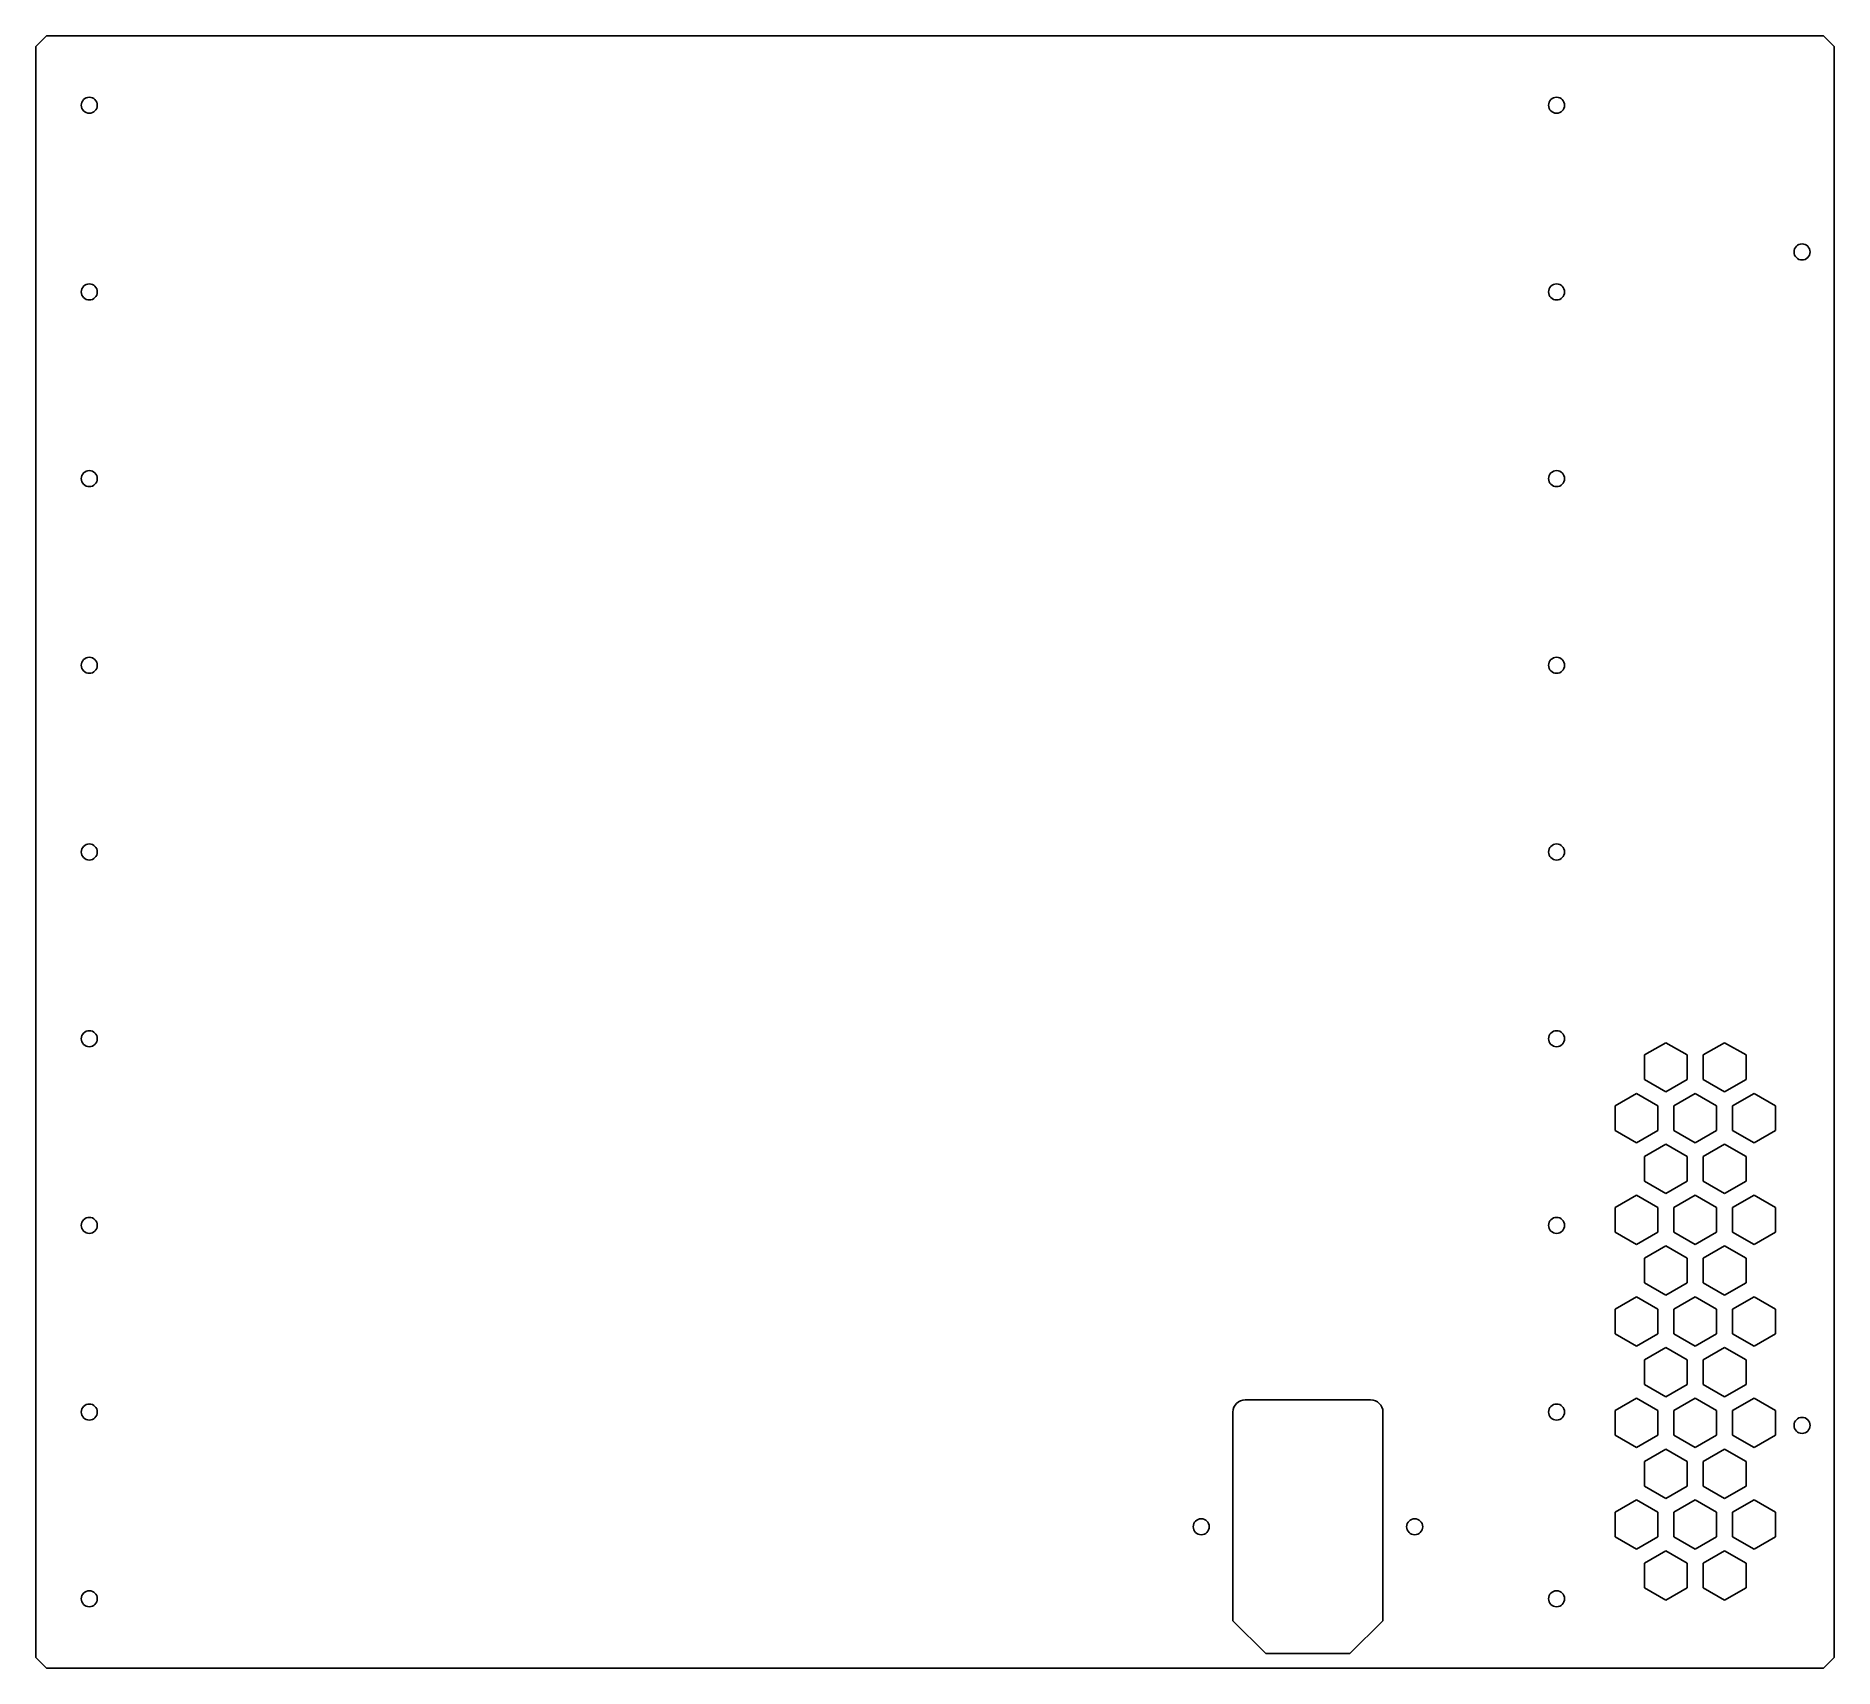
# Model space of a CAD drawing. Header units: millimetres. Extents: x -148 to 190, y -153 to 153.
import ezdxf

# ---------------------------------------------------------------- set-up
doc = ezdxf.new("R2010")
doc.units = ezdxf.units.MM

msp = doc.modelspace()

# ---------------------------------------------------------------- linework, layer by layer
at = {"color": 7, "linetype": 'Continuous', "lineweight": 25}
for p, q in [((-145.5, 153), (-147.5, 151)), ((187.5, 153), (-145.5, 153)), ((189.5, 151), (187.5, 153)), ((-147.5, 151), (-147.5, -151)), ((189.5, -151), (189.5, 151)), ((154, -38.06), (158, -35.75)), ((158, -35.75), (162, -38.06)), ((165, -38.06), (169, -35.75)), ((169, -35.75), (173, -38.06)), ((154, -42.68), (154, -38.06)), ((162, -38.06), (162, -42.68)), ((165, -42.68), (165, -38.06)), ((173, -38.06), (173, -42.68)), ((158, -44.99), (154, -42.68)), ((162, -42.68), (158, -44.99)), ((169, -44.99), (165, -42.68)), ((173, -42.68), (169, -44.99)), ((148.5, -47.59), (152.5, -45.28)), ((152.5, -45.28), (156.5, -47.59)), ((159.5, -47.59), (163.5, -45.28)), ((163.5, -45.28), (167.5, -47.59)), ((170.5, -47.59), (174.5, -45.28)), ((174.5, -45.28), (178.5, -47.59)), ((148.5, -52.2), (148.5, -47.59)), ((156.5, -47.59), (156.5, -52.2)), ((159.5, -52.2), (159.5, -47.59)), ((167.5, -47.59), (167.5, -52.2)), ((170.5, -52.2), (170.5, -47.59)), ((178.5, -47.59), (178.5, -52.2)), ((152.5, -54.51), (148.5, -52.2)), ((156.5, -52.2), (152.5, -54.51)), ((163.5, -54.51), (159.5, -52.2)), ((167.5, -52.2), (163.5, -54.51)), ((174.5, -54.51), (170.5, -52.2)), ((178.5, -52.2), (174.5, -54.51)), ((154, -57.11), (158, -54.8)), ((154, -61.73), (154, -57.11)), ((158, -54.8), (162, -57.11)), ((162, -57.11), (162, -61.73)), ((165, -57.11), (169, -54.8)), ((165, -61.73), (165, -57.11)), ((169, -54.8), (173, -57.11)), ((173, -57.11), (173, -61.73)), ((158, -64.04), (154, -61.73)), ((162, -61.73), (158, -64.04)), ((169, -64.04), (165, -61.73)), ((173, -61.73), (169, -64.04)), ((148.5, -66.64), (152.5, -64.33)), ((148.5, -71.26), (148.5, -66.64)), ((152.5, -64.33), (156.5, -66.64)), ((156.5, -66.64), (156.5, -71.26)), ((159.5, -66.64), (163.5, -64.33)), ((159.5, -71.26), (159.5, -66.64)), ((163.5, -64.33), (167.5, -66.64)), ((167.5, -66.64), (167.5, -71.26)), ((170.5, -66.64), (174.5, -64.33)), ((170.5, -71.26), (170.5, -66.64)), ((174.5, -64.33), (178.5, -66.64)), ((178.5, -66.64), (178.5, -71.26)), ((152.5, -73.57), (148.5, -71.26)), ((156.5, -71.26), (152.5, -73.57)), ((154, -76.16), (158, -73.85)), ((158, -73.85), (162, -76.16)), ((163.5, -73.57), (159.5, -71.26)), ((167.5, -71.26), (163.5, -73.57)), ((165, -76.16), (169, -73.85)), ((169, -73.85), (173, -76.16)), ((174.5, -73.57), (170.5, -71.26)), ((178.5, -71.26), (174.5, -73.57)), ((154, -80.78), (154, -76.16)), ((162, -76.16), (162, -80.78)), ((165, -80.78), (165, -76.16)), ((173, -76.16), (173, -80.78)), ((158, -83.09), (154, -80.78)), ((162, -80.78), (158, -83.09)), ((169, -83.09), (165, -80.78)), ((173, -80.78), (169, -83.09)), ((148.5, -85.69), (152.5, -83.38)), ((152.5, -83.38), (156.5, -85.69)), ((159.5, -85.69), (163.5, -83.38)), ((163.5, -83.38), (167.5, -85.69)), ((170.5, -85.69), (174.5, -83.38)), ((174.5, -83.38), (178.5, -85.69)), ((148.5, -90.31), (148.5, -85.69)), ((156.5, -85.69), (156.5, -90.31)), ((159.5, -90.31), (159.5, -85.69)), ((167.5, -85.69), (167.5, -90.31)), ((170.5, -90.31), (170.5, -85.69)), ((178.5, -85.69), (178.5, -90.31)), ((152.5, -92.62), (148.5, -90.31)), ((156.5, -90.31), (152.5, -92.62)), ((163.5, -92.62), (159.5, -90.31)), ((167.5, -90.31), (163.5, -92.62)), ((174.5, -92.62), (170.5, -90.31)), ((178.5, -90.31), (174.5, -92.62)), ((154, -95.22), (158, -92.91)), ((158, -92.91), (162, -95.22)), ((165, -95.22), (169, -92.91)), ((169, -92.91), (173, -95.22)), ((154, -99.84), (154, -95.22)), ((162, -95.22), (162, -99.84)), ((165, -99.84), (165, -95.22)), ((173, -95.22), (173, -99.84)), ((158, -102.15), (154, -99.84)), ((162, -99.84), (158, -102.15)), ((169, -102.15), (165, -99.84)), ((173, -99.84), (169, -102.15)), ((102.65, -102.7), (79.15, -102.7)), ((148.5, -104.74), (152.5, -102.43)), ((152.5, -102.43), (156.5, -104.74)), ((159.5, -104.74), (163.5, -102.43)), ((163.5, -102.43), (167.5, -104.74)), ((170.5, -104.74), (174.5, -102.43)), ((174.5, -102.43), (178.5, -104.74)), ((76.85, -105), (76.85, -144.12)), ((104.95, -144.12), (104.95, -105)), ((148.5, -109.36), (148.5, -104.74)), ((156.5, -104.74), (156.5, -109.36)), ((159.5, -109.36), (159.5, -104.74)), ((167.5, -104.74), (167.5, -109.36)), ((170.5, -109.36), (170.5, -104.74)), ((178.5, -104.74), (178.5, -109.36)), ((152.5, -111.67), (148.5, -109.36)), ((156.5, -109.36), (152.5, -111.67)), ((163.5, -111.67), (159.5, -109.36)), ((167.5, -109.36), (163.5, -111.67)), ((174.5, -111.67), (170.5, -109.36)), ((178.5, -109.36), (174.5, -111.67)), ((154, -114.27), (158, -111.96)), ((154, -118.89), (154, -114.27)), ((158, -111.96), (162, -114.27)), ((162, -114.27), (162, -118.89)), ((165, -114.27), (169, -111.96)), ((165, -118.89), (165, -114.27)), ((169, -111.96), (173, -114.27)), ((173, -114.27), (173, -118.89)), ((158, -121.2), (154, -118.89)), ((162, -118.89), (158, -121.2)), ((169, -121.2), (165, -118.89)), ((173, -118.89), (169, -121.2)), ((148.5, -123.8), (152.5, -121.49)), ((148.5, -128.41), (148.5, -123.8)), ((152.5, -121.49), (156.5, -123.8)), ((156.5, -123.8), (156.5, -128.41)), ((159.5, -123.8), (163.5, -121.49)), ((159.5, -128.41), (159.5, -123.8)), ((163.5, -121.49), (167.5, -123.8)), ((167.5, -123.8), (167.5, -128.41)), ((170.5, -123.8), (174.5, -121.49)), ((170.5, -128.41), (170.5, -123.8)), ((174.5, -121.49), (178.5, -123.8)), ((178.5, -123.8), (178.5, -128.41)), ((152.5, -130.72), (148.5, -128.41)), ((156.5, -128.41), (152.5, -130.72)), ((154, -133.32), (158, -131.01)), ((158, -131.01), (162, -133.32)), ((163.5, -130.72), (159.5, -128.41)), ((167.5, -128.41), (163.5, -130.72)), ((165, -133.32), (169, -131.01)), ((169, -131.01), (173, -133.32)), ((174.5, -130.72), (170.5, -128.41)), ((178.5, -128.41), (174.5, -130.72)), ((154, -137.94), (154, -133.32)), ((162, -133.32), (162, -137.94)), ((165, -137.94), (165, -133.32)), ((173, -133.32), (173, -137.94)), ((158, -140.25), (154, -137.94)), ((162, -137.94), (158, -140.25)), ((169, -140.25), (165, -137.94)), ((173, -137.94), (169, -140.25)), ((76.85, -144.12), (83.03, -150.3)), ((98.77, -150.3), (104.95, -144.12)), ((-147.5, -151), (-145.5, -153)), ((83.03, -150.3), (98.77, -150.3)), ((187.5, -153), (189.5, -151)), ((-145.5, -153), (187.5, -153))]:
    msp.add_line(p, q, dxfattribs=at)
for centre in [(-137.5, 140), (137.5, 140), (183.5, 112.5), (-137.5, 105), (137.5, 105), (-137.5, 70), (137.5, 70), (-137.5, 35), (137.5, 35), (-137.5, 0), (137.5, 0), (-137.5, -35), (137.5, -35), (-137.5, -70), (137.5, -70), (-137.5, -105), (137.5, -105), (183.5, -107.5), (70.9, -126.5), (110.9, -126.5), (-137.5, -140), (137.5, -140)]:
    msp.add_circle(centre, 1.5, dxfattribs=at)
for centre, start, end in [((79.15, -105), 90, 180), ((102.65, -105), 0, 90)]:
    msp.add_arc(centre, 2.3, start, end, dxfattribs=at)

doc.saveas('drawing.dxf')
